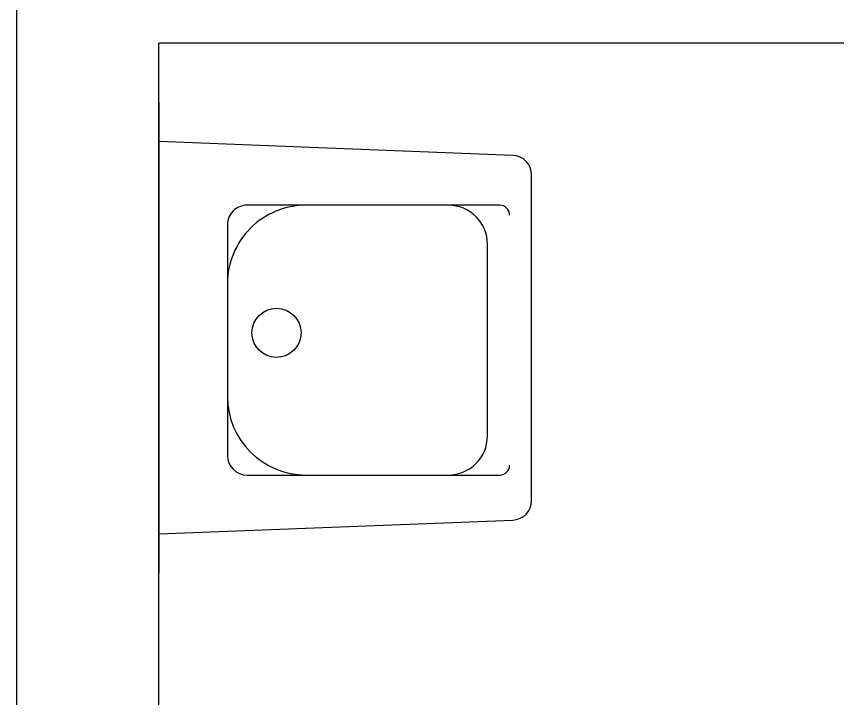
# Model space of a CAD drawing. Header units: inches. Extents: x -233729 to 737493, y -275239 to 196021.
# Drawn here: x 372067 to 373130, y -220566 to -219683 of the extents above; entities that cross this region are included whole.
import ezdxf

# ---------------------------------------------------------------- set-up
doc = ezdxf.new("R2010")
doc.units = ezdxf.units.IN
doc.header["$MEASUREMENT"] = 0
doc.layers.add('_FL_FAC_OFFICES', color=252, linetype='Continuous')
doc.layers.add('_FL_FAC_WALLS', color=252, linetype='Continuous')

# ---------------------------------------------------------------- blocks, each defined once
blk = doc.blocks.new('FL_Building')
at = {"layer": '_FL_FAC_OFFICES', "color": 0}
for p, q in [((2258967.4, -302501.9), (2258967.4, -305645.2)), ((2260980.3, -303997.3), (2259151.5, -303997.3)), ((2259151.5, -305521.3), (2259151.5, -303997.3)), ((2259151.5, -304073.5), (2259151.5, -304683.1)), ((2259609.7, -304142.4), (2259151.5, -304124.3)), ((2259151.5, -304124.3), (2259151.5, -304632.3)), ((2259634.1, -304588.9), (2259634.1, -304167.8)), ((2259592.8, -304206.9), (2259265.8, -304206.9)), ((2259240.4, -304232.3), (2259240.4, -304530.7)), ((2259576.9, -304505.3), (2259577, -304257.7)), ((2259265.8, -304556.1), (2259592.8, -304556.1)), ((2259151.5, -304632.3), (2259609.7, -304614.3))]:
    blk.add_line(p, q, dxfattribs=at)
blk.add_lwpolyline([(2258967.4, -302501.9), (2258967.4, -305645.2)], dxfattribs=at)
blk.add_circle((2259303.9, -304372), 31.8, dxfattribs=at)
for centre, radius, start, end in [((2259608.7, -304167.8), 25.4, 359.9995, 87.74), ((2259265.8, -304232.3), 25.4, 89.9995, 179.9996), ((2259342, -304308.5), 101.6, 89.9995, 179.9996), ((2259526.2, -304257.7), 50.8, 359.9995, 89.9995), ((2259592.8, -304219.6), 12.7, 359.9995, 89.9995), ((2259342, -304454.5), 101.6, 179.9996, 269.9995), ((2259526.1, -304505.3), 50.8, 269.9995, 359.9995), ((2259265.8, -304530.7), 25.4, 179.9996, 269.9995), ((2259592.8, -304543.4), 12.7, 269.9995, 359.9995), ((2259608.7, -304588.9), 25.4, 272.2591, 359.9995)]:
    blk.add_arc(centre, radius, start, end, dxfattribs=at)
blk = doc.blocks.new('A$C667968a6')
at = {"layer": '_FL_FAC_WALLS', "linetype": 'Continuous', "lineweight": -3}
blk.add_blockref('FL_Building', (-2249813.7, 156686.2), dxfattribs=at)

msp = doc.modelspace()

# ---------------------------------------------------------------- block references
msp.add_blockref('A$C667968a6', (362913.6874, -72406.61113, -162219.4368))

doc.saveas('drawing.dxf')
